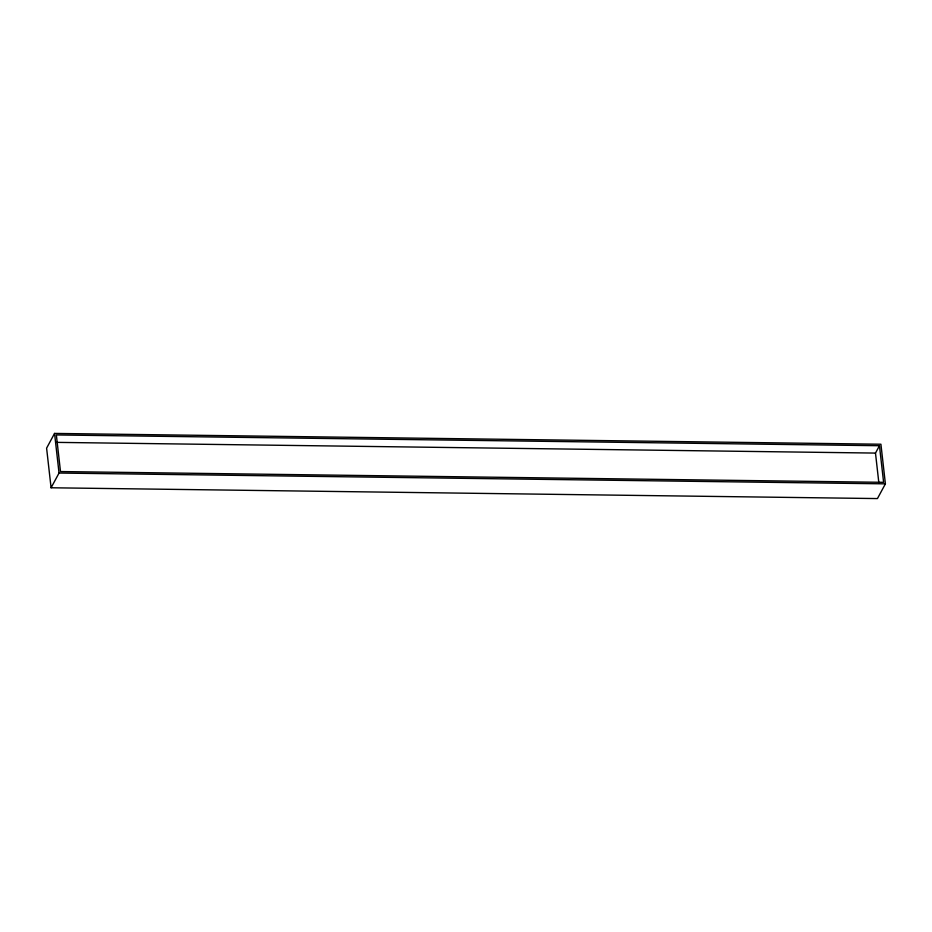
<?xml version="1.0" encoding="UTF-8"?>
<svg xmlns="http://www.w3.org/2000/svg" width="932" height="932" viewBox="0 0 932 932"><rect width="100%" height="100%" fill="white"/><g stroke="black" fill="none" stroke-linecap="round" stroke-linejoin="round"><path stroke-width="1.4" d="M54.557 433.427L46.6 448.152L51.085 487.774L877.443 498.573L885.4 483.848L880.915 444.226L54.557 433.427L59.042 473.048L51.085 487.774M878.829 482.636L875.486 453.08L879.458 445.717L56.351 434.953L60.498 471.557L883.606 482.322L879.458 445.717M56.736 442.374L875.486 453.08M59.042 473.048L885.4 483.848"/></g></svg>
